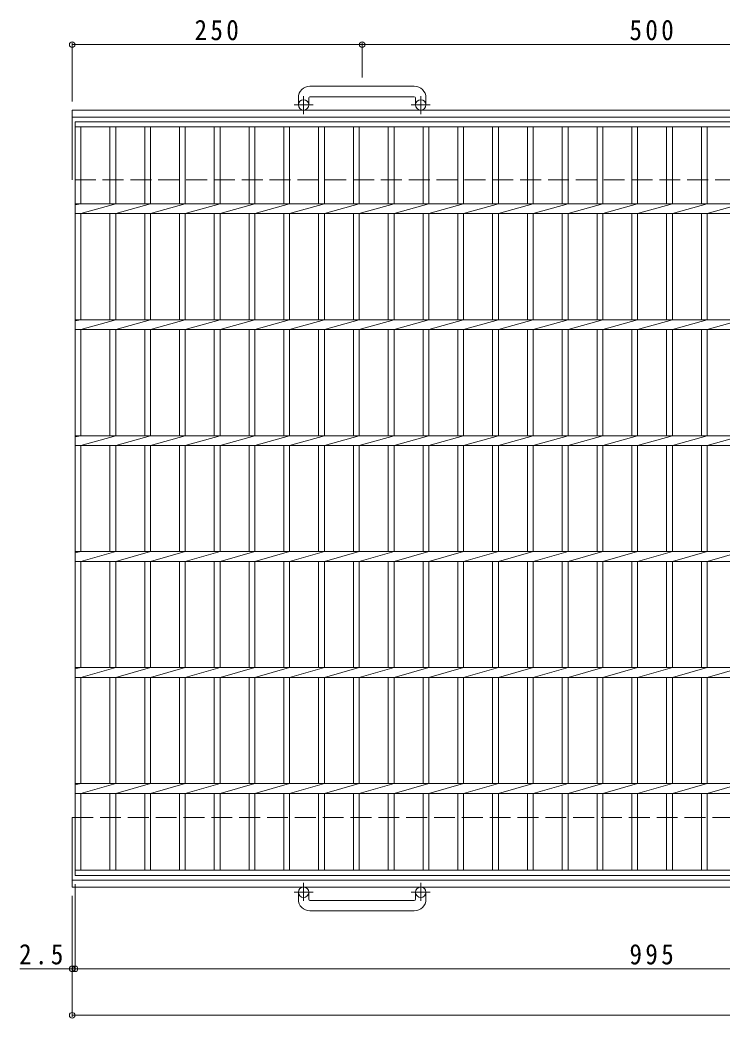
# Model space of a CAD drawing. Units: millimetres, scale not verified. Extents: x -918 to 979, y -824 to 753.
# Drawn here: x -918 to -312, y -228 to 633 of the extents above; entities that cross this region are included whole.
import ezdxf

# ---------------------------------------------------------------- set-up
doc = ezdxf.new("R2010")
doc.units = ezdxf.units.MM
doc.header["$LTSCALE"] = 6
doc.header["$PDMODE"] = 32
doc.header["$PDSIZE"] = 4.8
doc.linetypes.add('CHAIN1', pattern=[8, 5, -1, 1, -1])
doc.linetypes.add('DASHED3', pattern=[4, 3, -1])
for name, color, linetype, lineweight in [('B-1_ピット', 2, 'Continuous', 9), ('B-2_蓋', 3, 'Continuous', 9), ('B-4_寸法', 7, 'Continuous', 9)]:
    doc.layers.add(name, color=color, linetype=linetype, lineweight=lineweight)
doc.styles.add('ＭＳ ゴシック', font='')
doc.styles.get('ＭＳ ゴシック').set_extended_font_data('MS Gothic')

msp = doc.modelspace()

# ---------------------------------------------------------------- linework, layer by layer
at = {"layer": 'B-1_ピット'}
for p, q in [((-577.488, 575.855), (-667.488, 575.855)), ((-677.488, 565.855), (-677.488, 559.755)), ((-668.489, 565.855), (-668.489, 559.755)), ((-667.488, 566.855), (-577.488, 566.855)), ((-576.488, 565.855), (-576.488, 559.755)), ((-567.488, 565.855), (-567.488, 559.755)), ((-872.488, 495.255), (-872.488, 555.255)), ((299.764, 555.255), (-872.488, 555.255)), ((299.764, 549.255), (-872.488, 549.255)), ((-872.488, -114.745), (-872.488, -54.745)), ((-872.488, -108.745), (299.764, -108.745)), ((-872.488, -114.745), (299.764, -114.745)), ((-677.488, -125.346), (-677.488, -119.245)), ((-668.489, -125.346), (-668.489, -119.245)), ((-576.488, -125.346), (-576.488, -119.245)), ((-567.488, -125.346), (-567.488, -119.245)), ((-667.488, -126.345), (-577.488, -126.345)), ((-577.488, -135.346), (-667.488, -135.346))]:
    msp.add_line(p, q, dxfattribs=at)
at = {"layer": 'B-1_ピット', "linetype": 'CHAIN1'}
for p, q in [((-664.825, 559.755), (-681.233, 559.755)), ((-672.989, 551.647), (-672.989, 567.245)), ((-563.825, 559.755), (-580.232, 559.755)), ((-571.988, 551.647), (-571.988, 567.245)), ((-672.989, -111.139), (-672.989, -126.735)), ((-571.988, -111.139), (-571.988, -126.735)), ((-664.825, -119.245), (-681.233, -119.245)), ((-563.825, -119.245), (-580.232, -119.245))]:
    msp.add_line(p, q, dxfattribs=at)
at = {"layer": 'B-1_ピット', "linetype": 'DASHED3'}
for p, q in [((299.764, 495.255), (-872.488, 495.255)), ((-872.488, -54.745), (299.764, -54.745))]:
    msp.add_line(p, q, dxfattribs=at)
at = {"layer": 'B-1_ピット'}
for centre in [(-672.989, 559.755), (-571.988, 559.755), (-672.989, -119.245), (-571.988, -119.245)]:
    msp.add_circle(centre, 4.5, dxfattribs=at)
for centre, radius, start, end in [((-667.488, 565.855), 10, 90, 180), ((-577.488, 565.855), 10, 0, 90), ((-667.488, 565.855), 1, 90, 180), ((-577.488, 565.855), 1, 0, 90), ((-667.488, -125.346), 10, 180, 270), ((-667.488, -125.346), 1, 180, 270), ((-577.488, -125.346), 10, 270, 0), ((-577.488, -125.346), 1, 270, 0)]:
    msp.add_arc(centre, radius, start, end, dxfattribs=at)
at = {"layer": 'B-2_蓋'}
for p, q in [((-869.988, 545.255), (125.012, 545.255)), ((-869.988, -104.745), (-869.988, 545.255)), ((-869.988, 540.755), (125.012, 540.755)), ((-864.988, 474.494), (-864.988, 540.755)), ((-839.988, 540.755), (-839.988, 474.494)), ((-834.989, 540.755), (-834.989, 474.494)), ((-809.988, 540.755), (-809.988, 474.494)), ((-804.988, 540.755), (-804.988, 474.494)), ((-779.988, 540.755), (-779.988, 474.494)), ((-774.988, 540.755), (-774.988, 474.494)), ((-749.988, 540.755), (-749.988, 474.494)), ((-744.989, 540.755), (-744.989, 474.494)), ((-719.988, 540.755), (-719.988, 474.494)), ((-714.988, 540.755), (-714.988, 474.494)), ((-689.988, 540.755), (-689.988, 474.494)), ((-684.988, 540.755), (-684.988, 474.494)), ((-659.988, 540.755), (-659.988, 474.494)), ((-654.989, 540.755), (-654.989, 474.494)), ((-629.988, 540.755), (-629.988, 474.494)), ((-624.988, 540.755), (-624.988, 474.494)), ((-599.988, 540.755), (-599.988, 474.494)), ((-594.988, 540.755), (-594.988, 474.494)), ((-569.988, 540.755), (-569.988, 474.494)), ((-564.988, 540.755), (-564.988, 474.494)), ((-539.988, 540.755), (-539.988, 474.494)), ((-534.988, 540.755), (-534.988, 474.494)), ((-509.988, 540.755), (-509.988, 474.494)), ((-504.988, 540.755), (-504.988, 474.494)), ((-479.988, 540.755), (-479.988, 474.494)), ((-474.988, 540.755), (-474.988, 474.494)), ((-449.988, 540.755), (-449.988, 474.494)), ((-444.988, 540.755), (-444.988, 474.494)), ((-419.988, 540.755), (-419.988, 474.494)), ((-414.989, 540.755), (-414.989, 474.494)), ((-389.988, 540.755), (-389.988, 474.494)), ((-384.988, 540.755), (-384.988, 474.494)), ((-359.988, 540.755), (-359.988, 474.494)), ((-354.988, 540.755), (-354.988, 474.494)), ((-329.988, 540.755), (-329.988, 474.494)), ((-324.988, 540.755), (-324.988, 474.494)), ((-869.988, 474.494), (125.012, 474.494)), ((-864.988, 474.494), (-869.988, 473.495)), ((-834.989, 474.494), (-864.988, 466.015)), ((-804.988, 474.494), (-834.989, 466.015)), ((-774.988, 474.494), (-804.988, 466.015)), ((-744.989, 474.494), (-774.988, 466.015)), ((-714.988, 474.494), (-744.989, 466.015)), ((-684.988, 474.494), (-714.988, 466.015)), ((-654.988, 474.494), (-684.988, 466.015)), ((-624.988, 474.494), (-654.989, 466.015)), ((-594.988, 474.494), (-624.988, 466.015)), ((-564.988, 474.494), (-594.988, 466.015)), ((-534.988, 474.494), (-564.988, 466.015)), ((-504.988, 474.494), (-534.988, 466.015)), ((-474.988, 474.494), (-504.988, 466.015)), ((-444.988, 474.494), (-474.988, 466.015)), ((-414.988, 474.494), (-444.988, 466.015)), ((-384.988, 474.494), (-414.989, 466.015)), ((-354.988, 474.494), (-384.988, 466.015)), ((-324.988, 474.494), (-354.988, 466.015)), ((-294.988, 474.494), (-324.988, 466.015)), ((-869.988, 466.015), (125.012, 466.015)), ((-864.988, 374.495), (-864.988, 466.015)), ((-839.988, 466.015), (-839.988, 374.495)), ((-834.989, 466.015), (-834.989, 374.495)), ((-809.988, 466.015), (-809.988, 374.495)), ((-804.988, 466.015), (-804.988, 374.495)), ((-779.988, 466.015), (-779.988, 374.495)), ((-774.988, 466.015), (-774.988, 374.495)), ((-749.988, 466.015), (-749.988, 374.495)), ((-744.989, 466.015), (-744.989, 374.495)), ((-719.988, 466.015), (-719.988, 374.495)), ((-714.988, 466.015), (-714.988, 374.495)), ((-689.988, 466.015), (-689.988, 374.495)), ((-684.988, 466.015), (-684.988, 374.495)), ((-659.988, 466.015), (-659.988, 374.495)), ((-654.989, 466.015), (-654.989, 374.495)), ((-629.988, 466.015), (-629.988, 374.495)), ((-624.988, 466.015), (-624.988, 374.495)), ((-599.988, 466.015), (-599.988, 374.495)), ((-594.988, 466.015), (-594.988, 374.495)), ((-569.988, 466.015), (-569.988, 374.495)), ((-564.988, 466.015), (-564.988, 374.495)), ((-539.988, 466.015), (-539.988, 374.495)), ((-534.988, 466.015), (-534.988, 374.495)), ((-509.988, 466.015), (-509.988, 374.495)), ((-504.988, 466.015), (-504.988, 374.495)), ((-479.988, 466.015), (-479.988, 374.495)), ((-474.988, 466.015), (-474.988, 374.495)), ((-449.988, 466.015), (-449.988, 374.495)), ((-444.988, 466.015), (-444.988, 374.495)), ((-419.988, 466.015), (-419.988, 374.495)), ((-414.989, 466.015), (-414.989, 374.495)), ((-389.988, 466.015), (-389.988, 374.495)), ((-384.988, 466.015), (-384.988, 374.495)), ((-359.988, 466.015), (-359.988, 374.495)), ((-354.988, 466.015), (-354.988, 374.495)), ((-329.988, 466.015), (-329.988, 374.495)), ((-324.988, 466.015), (-324.988, 374.495)), ((-869.988, 374.495), (125.012, 374.495)), ((-864.988, 374.495), (-869.988, 373.495)), ((-834.989, 374.495), (-864.988, 366.015)), ((-804.988, 374.495), (-834.989, 366.015)), ((-774.988, 374.495), (-804.988, 366.015)), ((-744.989, 374.495), (-774.988, 366.015)), ((-714.988, 374.495), (-744.989, 366.015)), ((-684.988, 374.495), (-714.988, 366.015)), ((-654.988, 374.495), (-684.988, 366.015)), ((-624.988, 374.495), (-654.989, 366.015)), ((-594.988, 374.495), (-624.988, 366.015)), ((-564.988, 374.495), (-594.988, 366.015)), ((-534.988, 374.495), (-564.988, 366.015)), ((-504.988, 374.495), (-534.988, 366.015)), ((-474.988, 374.495), (-504.988, 366.015)), ((-444.988, 374.495), (-474.988, 366.015)), ((-414.988, 374.495), (-444.988, 366.015)), ((-384.988, 374.495), (-414.989, 366.015)), ((-354.988, 374.495), (-384.988, 366.015)), ((-324.988, 374.495), (-354.988, 366.015)), ((-294.988, 374.495), (-324.988, 366.015)), ((-869.988, 366.015), (125.012, 366.015)), ((-864.988, 274.495), (-864.988, 366.015)), ((-839.988, 366.015), (-839.988, 274.495)), ((-834.989, 366.015), (-834.989, 274.495)), ((-809.988, 366.015), (-809.988, 274.495)), ((-804.988, 366.015), (-804.988, 274.495)), ((-779.988, 366.015), (-779.988, 274.495)), ((-774.988, 366.015), (-774.988, 274.495)), ((-749.988, 366.015), (-749.988, 274.495)), ((-744.989, 366.015), (-744.989, 274.495)), ((-719.988, 366.015), (-719.988, 274.495)), ((-714.988, 366.015), (-714.988, 274.495)), ((-689.988, 366.015), (-689.988, 274.495)), ((-684.988, 366.015), (-684.988, 274.495)), ((-659.988, 366.015), (-659.988, 274.495)), ((-654.989, 366.015), (-654.989, 274.495)), ((-629.988, 366.015), (-629.988, 274.495)), ((-624.988, 366.015), (-624.988, 274.495)), ((-599.988, 366.015), (-599.988, 274.495)), ((-594.988, 366.015), (-594.988, 274.495)), ((-569.988, 366.015), (-569.988, 274.495)), ((-564.988, 366.015), (-564.988, 274.495)), ((-539.988, 366.015), (-539.988, 274.495)), ((-534.988, 366.015), (-534.988, 274.495)), ((-509.988, 366.015), (-509.988, 274.495)), ((-504.988, 366.015), (-504.988, 274.495)), ((-479.988, 366.015), (-479.988, 274.495)), ((-474.988, 366.015), (-474.988, 274.495)), ((-449.988, 366.015), (-449.988, 274.495)), ((-444.988, 366.015), (-444.988, 274.495)), ((-419.988, 366.015), (-419.988, 274.495)), ((-414.989, 366.015), (-414.989, 274.495)), ((-389.988, 366.015), (-389.988, 274.495)), ((-384.988, 366.015), (-384.988, 274.495)), ((-359.988, 366.015), (-359.988, 274.495)), ((-354.988, 366.015), (-354.988, 274.495)), ((-329.988, 366.015), (-329.988, 274.495)), ((-324.988, 366.015), (-324.988, 274.495)), ((-869.988, 274.495), (125.012, 274.495)), ((-864.988, 274.495), (-869.988, 273.495)), ((-834.989, 274.495), (-864.988, 266.015)), ((-804.988, 274.495), (-834.989, 266.015)), ((-774.988, 274.495), (-804.988, 266.015)), ((-744.989, 274.495), (-774.988, 266.015)), ((-714.988, 274.495), (-744.989, 266.015)), ((-684.988, 274.495), (-714.988, 266.015)), ((-654.988, 274.495), (-684.988, 266.015)), ((-624.988, 274.495), (-654.989, 266.015)), ((-594.988, 274.495), (-624.988, 266.015)), ((-564.988, 274.495), (-594.988, 266.015)), ((-534.988, 274.495), (-564.988, 266.015)), ((-504.988, 274.495), (-534.988, 266.015)), ((-474.988, 274.495), (-504.988, 266.015)), ((-444.988, 274.495), (-474.988, 266.015)), ((-414.988, 274.495), (-444.988, 266.015)), ((-384.988, 274.495), (-414.989, 266.015)), ((-354.988, 274.495), (-384.988, 266.015)), ((-324.988, 274.495), (-354.988, 266.015)), ((-294.988, 274.495), (-324.988, 266.015)), ((-869.988, 266.015), (125.012, 266.015)), ((-864.988, 174.495), (-864.988, 266.015)), ((-839.988, 266.015), (-839.988, 174.495)), ((-834.989, 266.015), (-834.989, 174.495)), ((-809.988, 266.015), (-809.988, 174.495)), ((-804.988, 266.015), (-804.988, 174.495)), ((-779.988, 266.015), (-779.988, 174.495)), ((-774.988, 266.015), (-774.988, 174.495)), ((-749.988, 266.015), (-749.988, 174.495)), ((-744.989, 266.015), (-744.989, 174.495)), ((-719.988, 266.015), (-719.988, 174.495)), ((-714.988, 266.015), (-714.988, 174.495)), ((-689.988, 266.015), (-689.988, 174.495)), ((-684.988, 266.015), (-684.988, 174.495)), ((-659.988, 266.015), (-659.988, 174.495)), ((-654.989, 266.015), (-654.989, 174.495)), ((-629.988, 266.015), (-629.988, 174.495)), ((-624.988, 266.015), (-624.988, 174.495)), ((-599.988, 266.015), (-599.988, 174.495)), ((-594.988, 266.015), (-594.988, 174.495)), ((-569.988, 266.015), (-569.988, 174.495)), ((-564.988, 266.015), (-564.988, 174.495)), ((-539.988, 266.015), (-539.988, 174.495)), ((-534.988, 266.015), (-534.988, 174.495)), ((-509.988, 266.015), (-509.988, 174.495)), ((-504.988, 266.015), (-504.988, 174.495)), ((-479.988, 266.015), (-479.988, 174.495)), ((-474.988, 266.015), (-474.988, 174.495)), ((-449.988, 266.015), (-449.988, 174.495)), ((-444.988, 266.015), (-444.988, 174.495)), ((-419.988, 266.015), (-419.988, 174.495)), ((-414.989, 266.015), (-414.989, 174.495)), ((-389.988, 266.015), (-389.988, 174.495)), ((-384.988, 266.015), (-384.988, 174.495)), ((-359.988, 266.015), (-359.988, 174.495)), ((-354.988, 266.015), (-354.988, 174.495)), ((-329.988, 266.015), (-329.988, 174.495)), ((-324.988, 266.015), (-324.988, 174.495)), ((-869.988, 174.495), (125.012, 174.495)), ((-864.988, 174.495), (-869.988, 173.495)), ((-834.989, 174.495), (-864.988, 166.015)), ((-804.988, 174.495), (-834.989, 166.015)), ((-774.988, 174.495), (-804.988, 166.015)), ((-744.989, 174.495), (-774.988, 166.015)), ((-714.988, 174.495), (-744.989, 166.015)), ((-684.988, 174.495), (-714.988, 166.015)), ((-654.988, 174.495), (-684.988, 166.015)), ((-624.988, 174.495), (-654.989, 166.015)), ((-594.988, 174.495), (-624.988, 166.015)), ((-564.988, 174.495), (-594.988, 166.015)), ((-534.988, 174.495), (-564.988, 166.015)), ((-504.988, 174.495), (-534.988, 166.015)), ((-474.988, 174.495), (-504.988, 166.015)), ((-444.988, 174.495), (-474.988, 166.015)), ((-414.988, 174.495), (-444.988, 166.015)), ((-384.988, 174.495), (-414.989, 166.015)), ((-354.988, 174.495), (-384.988, 166.015)), ((-324.988, 174.495), (-354.988, 166.015)), ((-294.988, 174.495), (-324.988, 166.015)), ((-869.988, 166.015), (125.012, 166.015)), ((-864.988, 74.495), (-864.988, 166.015)), ((-839.988, 166.015), (-839.988, 74.495)), ((-834.989, 166.015), (-834.989, 74.495)), ((-809.988, 166.015), (-809.988, 74.495)), ((-804.988, 166.015), (-804.988, 74.495)), ((-779.988, 166.015), (-779.988, 74.495)), ((-774.988, 166.015), (-774.988, 74.495)), ((-749.988, 166.015), (-749.988, 74.495)), ((-744.989, 166.015), (-744.989, 74.495)), ((-719.988, 166.015), (-719.988, 74.495)), ((-714.988, 166.015), (-714.988, 74.495)), ((-689.988, 166.015), (-689.988, 74.495)), ((-684.988, 166.015), (-684.988, 74.495)), ((-659.988, 166.015), (-659.988, 74.495)), ((-654.989, 166.015), (-654.989, 74.495)), ((-629.988, 166.015), (-629.988, 74.495)), ((-624.988, 166.015), (-624.988, 74.495)), ((-599.988, 166.015), (-599.988, 74.495)), ((-594.988, 166.015), (-594.988, 74.495)), ((-569.988, 166.015), (-569.988, 74.495)), ((-564.988, 166.015), (-564.988, 74.495)), ((-539.988, 166.015), (-539.988, 74.495)), ((-534.988, 166.015), (-534.988, 74.495)), ((-509.988, 166.015), (-509.988, 74.495)), ((-504.988, 166.015), (-504.988, 74.495)), ((-479.988, 166.015), (-479.988, 74.495)), ((-474.988, 166.015), (-474.988, 74.495)), ((-449.988, 166.015), (-449.988, 74.495)), ((-444.988, 166.015), (-444.988, 74.495)), ((-419.988, 166.015), (-419.988, 74.495)), ((-414.989, 166.015), (-414.989, 74.495)), ((-389.988, 166.015), (-389.988, 74.495)), ((-384.988, 166.015), (-384.988, 74.495)), ((-359.988, 166.015), (-359.988, 74.495)), ((-354.988, 166.015), (-354.988, 74.495)), ((-329.988, 166.015), (-329.988, 74.495)), ((-324.988, 166.015), (-324.988, 74.495)), ((-869.988, 74.495), (125.012, 74.495)), ((-864.988, 74.495), (-869.988, 73.495)), ((-834.989, 74.495), (-864.988, 66.015)), ((-804.988, 74.495), (-834.989, 66.015)), ((-774.988, 74.495), (-804.988, 66.015)), ((-744.989, 74.495), (-774.988, 66.015)), ((-714.988, 74.495), (-744.989, 66.015)), ((-684.988, 74.495), (-714.988, 66.015)), ((-654.988, 74.495), (-684.988, 66.015)), ((-624.988, 74.495), (-654.989, 66.015)), ((-594.988, 74.495), (-624.988, 66.015)), ((-564.988, 74.495), (-594.988, 66.015)), ((-534.988, 74.495), (-564.988, 66.015)), ((-504.988, 74.495), (-534.988, 66.015)), ((-474.988, 74.495), (-504.988, 66.015)), ((-444.988, 74.495), (-474.988, 66.015)), ((-414.988, 74.495), (-444.988, 66.015)), ((-384.988, 74.495), (-414.989, 66.015)), ((-354.988, 74.495), (-384.988, 66.015)), ((-324.988, 74.495), (-354.988, 66.015)), ((-294.988, 74.495), (-324.988, 66.015)), ((-869.988, 66.015), (125.012, 66.015)), ((-864.988, -25.505), (-864.988, 66.015)), ((-839.988, 66.015), (-839.988, -25.505)), ((-834.989, 66.015), (-834.989, -25.505)), ((-809.988, 66.015), (-809.988, -25.505)), ((-804.988, 66.015), (-804.988, -25.505)), ((-779.988, 66.015), (-779.988, -25.505)), ((-774.988, 66.015), (-774.988, -25.505)), ((-749.988, 66.015), (-749.988, -25.505)), ((-744.989, 66.015), (-744.989, -25.505)), ((-719.988, 66.015), (-719.988, -25.505)), ((-714.988, 66.015), (-714.988, -25.505)), ((-689.988, 66.015), (-689.988, -25.505)), ((-684.988, 66.015), (-684.988, -25.505)), ((-659.988, 66.015), (-659.988, -25.505)), ((-654.989, 66.015), (-654.989, -25.505)), ((-629.988, 66.015), (-629.988, -25.505)), ((-624.988, 66.015), (-624.988, -25.505)), ((-599.988, 66.015), (-599.988, -25.505)), ((-594.988, 66.015), (-594.988, -25.505)), ((-569.988, 66.015), (-569.988, -25.505)), ((-564.988, 66.015), (-564.988, -25.505)), ((-539.988, 66.015), (-539.988, -25.505)), ((-534.988, 66.015), (-534.988, -25.505)), ((-509.988, 66.015), (-509.988, -25.505)), ((-504.988, 66.015), (-504.988, -25.505)), ((-479.988, 66.015), (-479.988, -25.505)), ((-474.988, 66.015), (-474.988, -25.505)), ((-449.988, 66.015), (-449.988, -25.505)), ((-444.988, 66.015), (-444.988, -25.505)), ((-419.988, 66.015), (-419.988, -25.505)), ((-414.989, 66.015), (-414.989, -25.505)), ((-389.988, 66.015), (-389.988, -25.505)), ((-384.988, 66.015), (-384.988, -25.505)), ((-359.988, 66.015), (-359.988, -25.505)), ((-354.988, 66.015), (-354.988, -25.505)), ((-329.988, 66.015), (-329.988, -25.505)), ((-324.988, 66.015), (-324.988, -25.505)), ((-864.988, -25.505), (-869.988, -26.505)), ((-834.989, -25.505), (-864.988, -33.985)), ((-804.988, -25.505), (-834.989, -33.985)), ((-774.988, -25.505), (-804.988, -33.985)), ((-744.989, -25.505), (-774.988, -33.985)), ((-714.988, -25.505), (-744.989, -33.985)), ((-684.988, -25.505), (-714.988, -33.985)), ((-654.988, -25.505), (-684.988, -33.985)), ((-624.988, -25.505), (-654.989, -33.985)), ((-594.988, -25.505), (-624.988, -33.985)), ((-564.988, -25.505), (-594.988, -33.985)), ((-534.988, -25.505), (-564.988, -33.985)), ((-504.988, -25.505), (-534.988, -33.985)), ((-474.988, -25.505), (-504.988, -33.985)), ((-444.988, -25.505), (-474.988, -33.985)), ((-414.988, -25.505), (-444.988, -33.985)), ((-384.988, -25.505), (-414.989, -33.985)), ((-354.988, -25.505), (-384.988, -33.985)), ((-324.988, -25.505), (-354.988, -33.985)), ((-294.988, -25.505), (-324.988, -33.985)), ((-869.988, -33.985), (125.012, -33.985)), ((-864.988, -100.245), (-864.988, -33.985)), ((-839.988, -33.985), (-839.988, -100.245)), ((-834.989, -33.985), (-834.989, -100.245)), ((-809.988, -33.985), (-809.988, -100.245)), ((-804.988, -33.985), (-804.988, -100.245)), ((-779.988, -33.985), (-779.988, -100.245)), ((-774.988, -33.985), (-774.988, -100.245)), ((-749.988, -33.985), (-749.988, -100.245)), ((-744.989, -33.985), (-744.989, -100.245)), ((-719.988, -33.985), (-719.988, -100.245)), ((-714.988, -33.985), (-714.988, -100.245)), ((-689.988, -33.985), (-689.988, -100.245)), ((-684.988, -33.985), (-684.988, -100.245)), ((-659.988, -33.985), (-659.988, -100.245)), ((-654.989, -33.985), (-654.989, -100.245)), ((-629.988, -33.985), (-629.988, -100.245)), ((-624.988, -33.985), (-624.988, -100.245)), ((-599.988, -33.985), (-599.988, -100.245)), ((-594.988, -33.985), (-594.988, -100.245)), ((-569.988, -33.985), (-569.988, -100.245)), ((-564.988, -33.985), (-564.988, -100.245)), ((-539.988, -33.985), (-539.988, -100.245)), ((-534.988, -33.985), (-534.988, -100.245)), ((-509.988, -33.985), (-509.988, -100.245)), ((-504.988, -33.985), (-504.988, -100.245)), ((-479.988, -33.985), (-479.988, -100.245)), ((-474.988, -33.985), (-474.988, -100.245)), ((-449.988, -33.985), (-449.988, -100.245)), ((-444.988, -33.985), (-444.988, -100.245)), ((-419.988, -33.985), (-419.988, -100.245)), ((-414.989, -33.985), (-414.989, -100.245)), ((-389.988, -33.985), (-389.988, -100.245)), ((-384.988, -33.985), (-384.988, -100.245)), ((-359.988, -33.985), (-359.988, -100.245)), ((-354.988, -33.985), (-354.988, -100.245)), ((-329.988, -33.985), (-329.988, -100.245)), ((-324.988, -33.985), (-324.988, -100.245)), ((125.012, -100.245), (-869.988, -100.245)), ((125.012, -104.745), (-869.988, -104.745))]:
    msp.add_line(p, q, dxfattribs=at)
msp.add_lwpolyline([(-869.988, -25.505), (125.012, -25.505), (95.012, -33.985)], dxfattribs=at)
at = {"layer": 'B-4_寸法'}
for p, q in [((-872.488, 562.755), (-872.488, 613.217)), ((-872.488, 611.717), (-622.488, 611.717)), ((-622.488, 583.354), (-622.488, 613.217)), ((-622.488, 611.717), (-122.488, 611.717)), ((-869.988, -112.245), (-869.988, -186.846)), ((-872.488, -122.245), (-872.488, -226.846)), ((-917.505, -185.346), (125.012, -185.346)), ((-872.488, -225.346), (299.764, -225.346))]:
    msp.add_line(p, q, dxfattribs=at)
for p in [(-872.488, 611.717), (-622.488, 611.717), (-872.488, -185.346), (-869.988, -185.346), (-872.488, -225.346)]:
    msp.add_point(p, dxfattribs=at)

# ---------------------------------------------------------------- texts
at = {"layer": 'B-4_寸法', "color": 2, "char_height": 17.6, "attachment_point": 7, "style": 'ＭＳ ゴシック'}
for s, insert in [('\\T1.27;\\W0.9;250', (-766.988, 615.317)), ('\\T1.27;\\W0.9;500', (-391.988, 615.317)), ('\\T1.27;\\W0.9;2.5', (-918.276, -181.746)), ('\\T1.27;\\W0.9;995', (-391.988, -181.746))]:
    msp.add_mtext(s, dxfattribs=dict(at, insert=insert))

doc.saveas('drawing.dxf')
